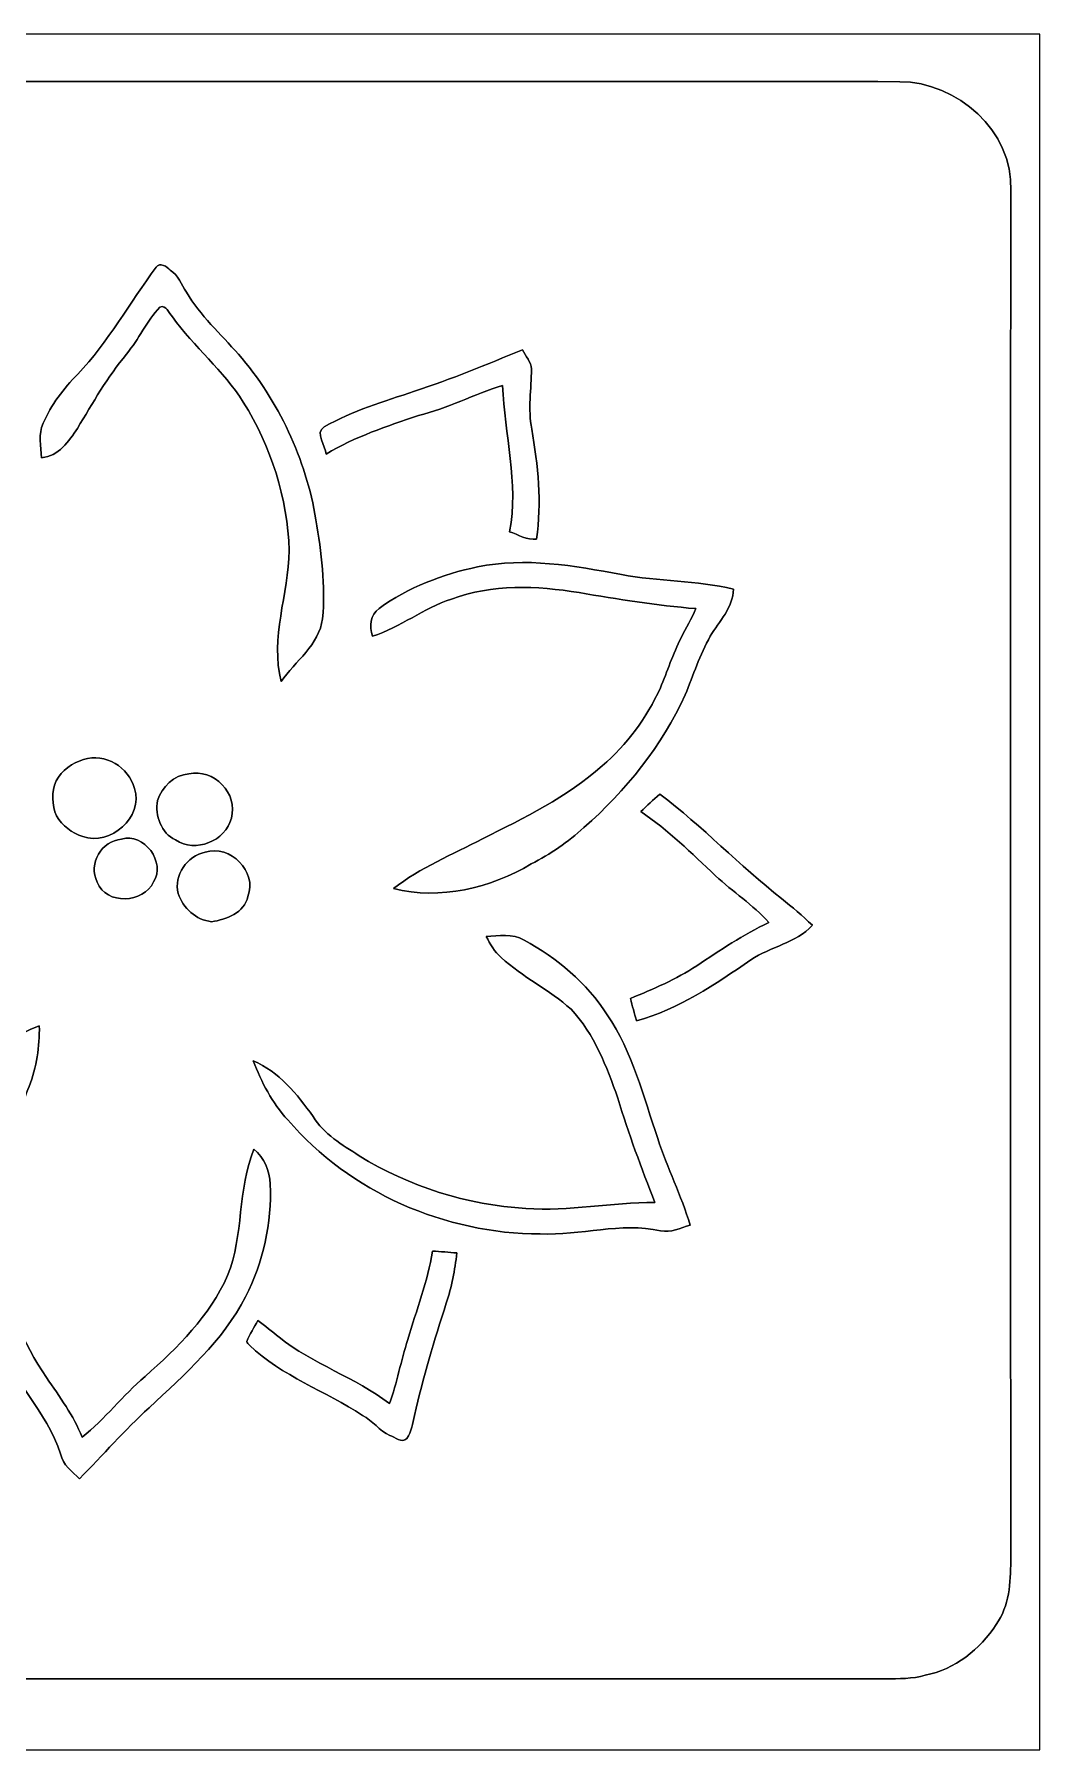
# Model space of a CAD drawing. Header units: centimetres. Extents: x -16.8 to 16.8, y -16.7 to 16.7.
# Drawn here: x -2.76 to 16.77, y -16.67 to 16.67 of the extents above; entities that cross this region are included whole.
import ezdxf

# ---------------------------------------------------------------- set-up
doc = ezdxf.new("R2010")
doc.units = ezdxf.units.CM
doc.header["$MEASUREMENT"] = 0
doc.layers.add('Layer 1', color=7, linetype='Continuous')

msp = doc.modelspace()

# ---------------------------------------------------------------- linework, layer by layer
at = {"layer": 'Layer 1', "color": 7}
for points, knots in [([(-16.77458, 16.66875), (-16.77458, 16.66875), (16.77458, 16.66875), (16.77458, 16.66875), (16.77458, 16.66875), (16.77458, 16.66875), (16.77458, -16.66875), (16.77458, -16.66875), (16.77458, -16.66875), (16.77458, -16.66875), (-16.77458, -16.66875), (-16.77458, -16.66875), (-16.77458, -16.66875), (-16.77458, -16.66875), (-16.77458, 16.66875), (-16.77458, 16.66875), (-16.77458, 16.66875), (-16.77458, 16.66875), (-16.77458, 16.66875), (-16.77458, 16.66875)], [0, 0, 0, 0, 0.16666667, 0.16666667, 0.16666667, 0.16666667, 0.33333333, 0.33333333, 0.33333333, 0.33333333, 0.5, 0.5, 0.5, 0.5, 0.66666667, 0.66666667, 0.66666667, 0.66666667, 1, 1, 1, 1]), ([(-14.14851, 15.73283), (-14.71295, 15.69579), (-15.24564, 15.40122), (-15.6277, 14.992), (-15.6277, 14.992), (-15.91416, 14.62617), (-16.15969, 14.1859), (-16.13711, 13.70612), (-16.13711, 13.70612), (-16.14382, 4.76885), (-16.1357, -4.16913), (-16.14135, -13.1064), (-16.14135, -13.1064), (-16.22213, -14.30726), (-15.08654, -15.34125), (-13.91779, -15.29327), (-13.91779, -15.29327), (-4.68665, -15.29362), (4.54484, -15.2908), (13.77632, -15.29433), (13.77632, -15.29433), (14.03491, -15.28621), (14.3002, -15.29397), (14.55208, -15.22201), (14.55208, -15.22201), (15.12464, -15.10877), (15.61747, -14.71895), (15.92897, -14.23458), (15.92897, -14.23458), (16.18509, -13.88039), (16.21155, -13.42072), (16.21226, -13.00021), (16.21226, -13.00021), (16.20802, -4.1215), (16.20943, 4.75721), (16.21155, 13.63592), (16.21155, 13.63592), (16.26552, 14.78774), (15.17015, 15.74553), (14.0589, 15.74835), (14.0589, 15.74835), (4.88668, 15.75717), (-4.28625, 15.74659), (-13.45847, 15.75364), (-13.45847, 15.75364), (-13.68884, 15.75435), (-13.91885, 15.74729), (-14.14851, 15.73283)], [0, 0, 0, 0, 0.07692308, 0.07692308, 0.07692308, 0.07692308, 0.15384615, 0.15384615, 0.15384615, 0.15384615, 0.23076923, 0.23076923, 0.23076923, 0.23076923, 0.30769231, 0.30769231, 0.30769231, 0.30769231, 0.38461538, 0.38461538, 0.38461538, 0.38461538, 0.46153846, 0.46153846, 0.46153846, 0.46153846, 0.53846154, 0.53846154, 0.53846154, 0.53846154, 0.61538462, 0.61538462, 0.61538462, 0.61538462, 0.69230769, 0.69230769, 0.69230769, 0.69230769, 0.76923077, 0.76923077, 0.76923077, 0.76923077, 0.84615385, 0.84615385, 0.84615385, 0.84615385, 1, 1, 1, 1]), ([(-0.39053, 12.14085), (-0.32456, 12.24562), (-0.17392, 12.15425), (-0.11994, 12.08652), (-0.11994, 12.08652), (0.0381, 11.98704), (0.10195, 11.80818), (0.1972, 11.65789), (0.1972, 11.65789), (0.46673, 11.20281), (0.86184, 10.84545), (1.20826, 10.45139), (1.20826, 10.45139), (1.99531, 9.54546), (2.51742, 8.41587), (2.71463, 7.23336), (2.71463, 7.23336), (2.81799, 6.59871), (2.90548, 5.95277), (2.84092, 5.30931), (2.84092, 5.30931), (2.77742, 4.79601), (2.31069, 4.49121), (2.03906, 4.08834), (2.03906, 4.08834), (1.81928, 4.93854), (2.17981, 5.78591), (2.19322, 6.63787), (2.19322, 6.63787), (2.16429, 7.65598), (1.84185, 8.65964), (1.3021, 9.52077), (1.3021, 9.52077), (0.92216, 10.13742), (0.33937, 10.58792), (-0.07232, 11.17917), (-0.07232, 11.17917), (-0.14358, 11.25149), (-0.19191, 11.41448), (-0.32103, 11.36756), (-0.32103, 11.36756), (-0.57291, 11.09098), (-0.72919, 10.74385), (-0.96591, 10.45527), (-0.96591, 10.45527), (-1.33421, 10.00866), (-1.62137, 9.50454), (-1.91982, 9.011), (-1.91982, 9.011), (-2.08703, 8.76229), (-2.28529, 8.46561), (-2.61479, 8.44056), (-2.61479, 8.44056), (-2.62784, 8.66105), (-2.68217, 8.89882), (-2.5848, 9.10872), (-2.5848, 9.10872), (-2.42993, 9.46785), (-2.18793, 9.78606), (-1.91488, 10.06404), (-1.91488, 10.06404), (-1.31904, 10.68811), (-0.90664, 11.45505), (-0.39053, 12.14085)], [0, 0, 0, 0, 0.05882353, 0.05882353, 0.05882353, 0.05882353, 0.11764706, 0.11764706, 0.11764706, 0.11764706, 0.17647059, 0.17647059, 0.17647059, 0.17647059, 0.23529412, 0.23529412, 0.23529412, 0.23529412, 0.29411765, 0.29411765, 0.29411765, 0.29411765, 0.35294118, 0.35294118, 0.35294118, 0.35294118, 0.41176471, 0.41176471, 0.41176471, 0.41176471, 0.47058824, 0.47058824, 0.47058824, 0.47058824, 0.52941176, 0.52941176, 0.52941176, 0.52941176, 0.58823529, 0.58823529, 0.58823529, 0.58823529, 0.64705882, 0.64705882, 0.64705882, 0.64705882, 0.70588235, 0.70588235, 0.70588235, 0.70588235, 0.76470588, 0.76470588, 0.76470588, 0.76470588, 0.82352941, 0.82352941, 0.82352941, 0.82352941, 0.88235294, 0.88235294, 0.88235294, 0.88235294, 1, 1, 1, 1]), ([(4.6288, 9.73314), (5.34423, 9.95821), (6.03038, 10.26301), (6.72924, 10.53359), (6.72924, 10.53359), (6.78674, 10.41259), (6.89504, 10.30464), (6.90245, 10.16494), (6.90245, 10.16494), (6.89716, 9.77582), (6.83119, 9.38424), (6.90598, 8.9976), (6.90598, 8.9976), (7.02769, 8.29451), (7.10494, 7.56708), (6.99946, 6.85906), (6.99946, 6.85906), (6.81496, 6.82766), (6.64774, 6.94902), (6.47629, 6.99946), (6.47629, 6.99946), (6.65833, 7.95126), (6.37258, 8.89388), (6.34153, 9.84391), (6.34153, 9.84391), (5.78661, 9.6774), (5.27226, 9.39482), (4.70676, 9.25901), (4.70676, 9.25901), (4.09152, 9.05475), (3.47133, 8.84484), (2.91147, 8.51147), (2.91147, 8.51147), (2.90654, 8.6681), (2.68146, 8.9221), (2.8769, 9.0424), (2.8769, 9.0424), (3.42477, 9.35461), (4.03437, 9.53311), (4.6288, 9.73314)], [0, 0, 0, 0, 0.09090909, 0.09090909, 0.09090909, 0.09090909, 0.18181818, 0.18181818, 0.18181818, 0.18181818, 0.27272727, 0.27272727, 0.27272727, 0.27272727, 0.36363636, 0.36363636, 0.36363636, 0.36363636, 0.45454545, 0.45454545, 0.45454545, 0.45454545, 0.54545455, 0.54545455, 0.54545455, 0.54545455, 0.63636364, 0.63636364, 0.63636364, 0.63636364, 0.72727273, 0.72727273, 0.72727273, 0.72727273, 0.81818182, 0.81818182, 0.81818182, 0.81818182, 1, 1, 1, 1]), ([(5.85294, 6.31649), (6.78074, 6.51192), (7.73007, 6.33977), (8.64764, 6.17185), (8.64764, 6.17185), (9.36731, 6.03215), (10.11132, 6.05543), (10.82463, 5.88645), (10.82463, 5.88645), (10.81828, 5.52132), (10.54806, 5.2645), (10.37484, 4.97029), (10.37484, 4.97029), (10.1727, 4.60904), (10.04252, 4.21499), (9.88836, 3.83258), (9.88836, 3.83258), (9.43751, 2.8381), (8.73407, 1.97168), (7.92021, 1.25095), (7.92021, 1.25095), (7.61365, 0.97049), (7.26405, 0.73978), (6.89786, 0.54469), (6.89786, 0.54469), (6.10235, 0.07444), (5.12868, -0.15769), (4.21852, 0.06491), (4.21852, 0.06491), (4.73851, 0.47837), (5.36822, 0.72319), (5.9503, 1.03611), (5.9503, 1.03611), (6.76451, 1.43686), (7.59072, 1.84221), (8.2737, 2.45075), (8.2737, 2.45075), (8.75806, 2.86244), (9.13941, 3.38914), (9.40541, 3.96487), (9.40541, 3.96487), (9.53982, 4.29013), (9.64988, 4.62633), (9.80652, 4.94171), (9.80652, 4.94171), (9.90141, 5.13045), (10.01219, 5.31142), (10.09438, 5.50651), (10.09438, 5.50651), (9.33274, 5.5693), (8.57814, 5.68819), (7.82567, 5.81766), (7.82567, 5.81766), (7.00405, 5.95454), (6.13904, 5.98487), (5.3467, 5.69207), (5.3467, 5.69207), (4.80519, 5.51991), (4.35716, 5.14244), (3.81494, 4.9724), (3.81494, 4.9724), (3.74297, 5.1622), (3.76696, 5.37739), (3.94088, 5.51215), (3.94088, 5.51215), (4.50709, 5.91891), (5.17207, 6.17784), (5.85294, 6.31649)], [0, 0, 0, 0, 0.05555556, 0.05555556, 0.05555556, 0.05555556, 0.11111111, 0.11111111, 0.11111111, 0.11111111, 0.16666667, 0.16666667, 0.16666667, 0.16666667, 0.22222222, 0.22222222, 0.22222222, 0.22222222, 0.27777778, 0.27777778, 0.27777778, 0.27777778, 0.33333333, 0.33333333, 0.33333333, 0.33333333, 0.38888889, 0.38888889, 0.38888889, 0.38888889, 0.44444444, 0.44444444, 0.44444444, 0.44444444, 0.5, 0.5, 0.5, 0.5, 0.55555556, 0.55555556, 0.55555556, 0.55555556, 0.61111111, 0.61111111, 0.61111111, 0.61111111, 0.66666667, 0.66666667, 0.66666667, 0.66666667, 0.72222222, 0.72222222, 0.72222222, 0.72222222, 0.77777778, 0.77777778, 0.77777778, 0.77777778, 0.83333333, 0.83333333, 0.83333333, 0.83333333, 0.88888889, 0.88888889, 0.88888889, 0.88888889, 1, 1, 1, 1]), ([(-1.80093, 2.57246), (-1.38007, 2.71074), (-0.92287, 2.42217), (-0.80892, 2.01401), (-0.80892, 2.01401), (-0.63112, 1.44286), (-1.27953, 0.89958), (-1.81645, 1.07633), (-1.81645, 1.07633), (-2.02494, 1.14476), (-2.21544, 1.28976), (-2.32904, 1.47814), (-2.32904, 1.47814), (-2.41229, 1.69263), (-2.43628, 1.94557), (-2.33151, 2.15724), (-2.33151, 2.15724), (-2.22356, 2.36149), (-2.02212, 2.51178), (-1.80093, 2.57246)], [0, 0, 0, 0, 0.16666667, 0.16666667, 0.16666667, 0.16666667, 0.33333333, 0.33333333, 0.33333333, 0.33333333, 0.5, 0.5, 0.5, 0.5, 0.66666667, 0.66666667, 0.66666667, 0.66666667, 1, 1, 1, 1]), ([(0.24518, 2.29482), (0.72743, 2.41088), (1.20968, 1.90712), (1.07068, 1.43545), (1.07068, 1.43545), (0.95709, 0.98496), (0.37324, 0.75636), (-0.01446, 1.01071), (-0.01446, 1.01071), (-0.2921, 1.14512), (-0.41769, 1.48378), (-0.36583, 1.77729), (-0.36583, 1.77729), (-0.27481, 2.04258), (-0.04445, 2.27401), (0.24518, 2.29482)], [0, 0, 0, 0, 0.2, 0.2, 0.2, 0.2, 0.4, 0.4, 0.4, 0.4, 0.6, 0.6, 0.6, 0.6, 1, 1, 1, 1]), ([(9.02723, 1.56139), (9.14188, 1.68169), (9.26712, 1.79141), (9.39306, 1.89971), (9.39306, 1.89971), (10.22985, 1.27952), (10.93893, 0.50976), (11.76161, -0.12771), (11.76161, -0.12771), (11.9634, -0.29598), (12.16836, -0.46249), (12.35816, -0.64558), (12.35816, -0.64558), (12.04207, -1.00013), (11.54183, -1.05692), (11.16295, -1.31939), (11.16295, -1.31939), (10.4708, -1.79105), (9.7596, -2.27965), (8.94256, -2.50366), (8.94256, -2.50366), (8.89882, -2.35938), (8.85896, -2.21403), (8.82615, -2.06728), (8.82615, -2.06728), (9.26853, -1.88595), (9.71232, -1.69863), (10.11273, -1.43334), (10.11273, -1.43334), (10.5664, -1.13348), (11.01725, -0.82621), (11.51079, -0.59443), (11.51079, -0.59443), (11.20881, -0.24518), (10.81123, 0.00176), (10.47679, 0.31679), (10.47679, 0.31679), (10.0136, 0.75389), (9.55887, 1.20579), (9.02723, 1.56139)], [0, 0, 0, 0, 0.09090909, 0.09090909, 0.09090909, 0.09090909, 0.18181818, 0.18181818, 0.18181818, 0.18181818, 0.27272727, 0.27272727, 0.27272727, 0.27272727, 0.36363636, 0.36363636, 0.36363636, 0.36363636, 0.45454545, 0.45454545, 0.45454545, 0.45454545, 0.54545455, 0.54545455, 0.54545455, 0.54545455, 0.63636364, 0.63636364, 0.63636364, 0.63636364, 0.72727273, 0.72727273, 0.72727273, 0.72727273, 0.81818182, 0.81818182, 0.81818182, 0.81818182, 1, 1, 1, 1]), ([(-1.06257, 1.02764), (-0.62724, 1.16346), (-0.19297, 0.57256), (-0.44133, 0.19438), (-0.44133, 0.19438), (-0.63676, -0.21872), (-1.35819, -0.26106), (-1.53705, 0.19156), (-1.53705, 0.19156), (-1.7145, 0.55174), (-1.45062, 0.99624), (-1.06257, 1.02764)], [0, 0, 0, 0, 0.25, 0.25, 0.25, 0.25, 0.5, 0.5, 0.5, 0.5, 1, 1, 1, 1]), ([(0.56339, 0.77153), (1.05093, 0.92957), (1.57762, 0.3937), (1.39312, -0.08784), (1.39312, -0.08784), (1.32115, -0.40287), (0.97014, -0.53446), (0.68686, -0.57785), (0.68686, -0.57785), (0.381, -0.54398), (0.12947, -0.31785), (0.04022, -0.02963), (0.04022, -0.02963), (-0.05574, 0.32597), (0.21237, 0.70485), (0.56339, 0.77153)], [0, 0, 0, 0, 0.2, 0.2, 0.2, 0.2, 0.4, 0.4, 0.4, 0.4, 0.6, 0.6, 0.6, 0.6, 1, 1, 1, 1]), ([(6.02051, -0.86431), (6.26674, -0.85019), (6.53203, -0.80151), (6.7564, -0.93416), (6.7564, -0.93416), (7.40234, -1.27494), (7.97101, -1.77271), (8.37247, -2.38584), (8.37247, -2.38584), (8.86213, -3.11115), (9.07944, -3.97228), (9.3532, -4.79249), (9.3532, -4.79249), (9.53876, -5.36222), (9.81428, -5.89915), (9.98255, -6.47488), (9.98255, -6.47488), (9.79664, -6.52956), (9.60826, -6.63081), (9.4107, -6.58213), (9.4107, -6.58213), (8.63459, -6.41738), (7.85283, -6.67491), (7.07284, -6.64633), (7.07284, -6.64633), (5.22287, -6.64281), (3.37467, -5.84235), (2.16782, -4.42877), (2.16782, -4.42877), (1.85843, -4.10139), (1.65911, -3.69288), (1.49437, -3.27872), (1.49437, -3.27872), (1.99778, -3.49285), (2.3495, -3.92959), (2.65748, -4.36316), (2.65748, -4.36316), (2.86773, -4.70782), (3.22333, -4.91384), (3.55424, -5.1248), (3.55424, -5.1248), (4.52543, -5.72946), (5.65079, -6.07977), (6.79168, -6.14998), (6.79168, -6.14998), (7.63129, -6.20995), (8.45961, -6.02721), (9.29852, -6.03568), (9.29852, -6.03568), (9.04134, -5.3661), (8.78276, -4.69653), (8.58132, -4.0072), (8.58132, -4.0072), (8.35942, -3.39513), (8.12482, -2.76049), (7.67045, -2.27824), (7.67045, -2.27824), (7.24852, -1.90183), (6.731, -1.65171), (6.30943, -1.27459), (6.30943, -1.27459), (6.18314, -1.16205), (6.102, -1.01), (6.02051, -0.86431)], [0, 0, 0, 0, 0.05882353, 0.05882353, 0.05882353, 0.05882353, 0.11764706, 0.11764706, 0.11764706, 0.11764706, 0.17647059, 0.17647059, 0.17647059, 0.17647059, 0.23529412, 0.23529412, 0.23529412, 0.23529412, 0.29411765, 0.29411765, 0.29411765, 0.29411765, 0.35294118, 0.35294118, 0.35294118, 0.35294118, 0.41176471, 0.41176471, 0.41176471, 0.41176471, 0.47058824, 0.47058824, 0.47058824, 0.47058824, 0.52941176, 0.52941176, 0.52941176, 0.52941176, 0.58823529, 0.58823529, 0.58823529, 0.58823529, 0.64705882, 0.64705882, 0.64705882, 0.64705882, 0.70588235, 0.70588235, 0.70588235, 0.70588235, 0.76470588, 0.76470588, 0.76470588, 0.76470588, 0.82352941, 0.82352941, 0.82352941, 0.82352941, 0.88235294, 0.88235294, 0.88235294, 0.88235294, 1, 1, 1, 1]), ([(-3.683, -3.51331), (-3.53095, -3.04729), (-3.10092, -2.76084), (-2.65994, -2.60315), (-2.65994, -2.60315), (-2.6543, -3.00179), (-2.7111, -3.40536), (-2.85644, -3.7786), (-2.85644, -3.7786), (-2.98909, -4.10386), (-3.12455, -4.42842), (-3.25473, -4.75509), (-3.25473, -4.75509), (-3.79413, -6.31719), (-3.44311, -8.0899), (-2.52095, -9.43575), (-2.52095, -9.43575), (-2.2666, -9.80722), (-1.9939, -10.17446), (-1.82951, -10.59744), (-1.82951, -10.59744), (-1.38606, -10.24114), (-1.03646, -9.78464), (-0.60501, -9.41423), (-0.60501, -9.41423), (0.0314, -8.85578), (0.64699, -8.23771), (0.99871, -7.45419), (0.99871, -7.45419), (1.31586, -6.66785), (1.18533, -5.78132), (1.50918, -4.99745), (1.50918, -4.99745), (1.71309, -5.16326), (1.80799, -5.41972), (1.82562, -5.67655), (1.82562, -5.67655), (1.86126, -6.43184), (1.68734, -7.1942), (1.34585, -7.8673), (1.34585, -7.8673), (0.90876, -8.72878), (0.16404, -9.36907), (-0.52493, -10.02312), (-0.52493, -10.02312), (-1.00048, -10.45951), (-1.42804, -10.94281), (-1.87854, -11.40389), (-1.87854, -11.40389), (-2.02494, -11.26455), (-2.20274, -11.13367), (-2.24578, -10.922), (-2.24578, -10.922), (-2.52413, -10.09156), (-3.19017, -9.46997), (-3.5119, -8.66105), (-3.5119, -8.66105), (-3.82235, -7.96043), (-3.97334, -7.19843), (-4.02837, -6.43714), (-4.02837, -6.43714), (-4.06859, -6.02509), (-3.9691, -5.62116), (-3.9243, -5.21476), (-3.9243, -5.21476), (-3.8541, -4.64785), (-3.86891, -4.05977), (-3.683, -3.51331)], [0, 0, 0, 0, 0.05555556, 0.05555556, 0.05555556, 0.05555556, 0.11111111, 0.11111111, 0.11111111, 0.11111111, 0.16666667, 0.16666667, 0.16666667, 0.16666667, 0.22222222, 0.22222222, 0.22222222, 0.22222222, 0.27777778, 0.27777778, 0.27777778, 0.27777778, 0.33333333, 0.33333333, 0.33333333, 0.33333333, 0.38888889, 0.38888889, 0.38888889, 0.38888889, 0.44444444, 0.44444444, 0.44444444, 0.44444444, 0.5, 0.5, 0.5, 0.5, 0.55555556, 0.55555556, 0.55555556, 0.55555556, 0.61111111, 0.61111111, 0.61111111, 0.61111111, 0.66666667, 0.66666667, 0.66666667, 0.66666667, 0.72222222, 0.72222222, 0.72222222, 0.72222222, 0.77777778, 0.77777778, 0.77777778, 0.77777778, 0.83333333, 0.83333333, 0.83333333, 0.83333333, 0.88888889, 0.88888889, 0.88888889, 0.88888889, 1, 1, 1, 1]), ([(4.97911, -6.97794), (5.13644, -6.98818), (5.29414, -7.00052), (5.45183, -7.01499), (5.45183, -7.01499), (5.41091, -7.34554), (5.35234, -7.6768), (5.24545, -7.99324), (5.24545, -7.99324), (5.01544, -8.7122), (4.79072, -9.43398), (4.63197, -10.1727), (4.63197, -10.1727), (4.58823, -10.32298), (4.57271, -10.48914), (4.47992, -10.61932), (4.47992, -10.61932), (4.38856, -10.73044), (4.24109, -10.58439), (4.14831, -10.5604), (4.14831, -10.5604), (3.94582, -10.46797), (3.81388, -10.27853), (3.62056, -10.17164), (3.62056, -10.17164), (2.89701, -9.70209), (2.05528, -9.41035), (1.42099, -8.8078), (1.42099, -8.8078), (1.40053, -8.78558), (1.38324, -8.76159), (1.36948, -8.73548), (1.36948, -8.73548), (1.42557, -8.59155), (1.51412, -8.46349), (1.58574, -8.32767), (1.58574, -8.32767), (1.72791, -8.43033), (1.86373, -8.54181), (1.9999, -8.65258), (1.9999, -8.65258), (2.65677, -9.17646), (3.47698, -9.43187), (4.14232, -9.94339), (4.14232, -9.94339), (4.29154, -9.53629), (4.36598, -9.10802), (4.49827, -8.69597), (4.49827, -8.69597), (4.66478, -8.12518), (4.88738, -7.56849), (4.97911, -6.97794)], [0, 0, 0, 0, 0.07142857, 0.07142857, 0.07142857, 0.07142857, 0.14285714, 0.14285714, 0.14285714, 0.14285714, 0.21428571, 0.21428571, 0.21428571, 0.21428571, 0.28571429, 0.28571429, 0.28571429, 0.28571429, 0.35714286, 0.35714286, 0.35714286, 0.35714286, 0.42857143, 0.42857143, 0.42857143, 0.42857143, 0.5, 0.5, 0.5, 0.5, 0.57142857, 0.57142857, 0.57142857, 0.57142857, 0.64285714, 0.64285714, 0.64285714, 0.64285714, 0.71428571, 0.71428571, 0.71428571, 0.71428571, 0.78571429, 0.78571429, 0.78571429, 0.78571429, 0.85714286, 0.85714286, 0.85714286, 0.85714286, 1, 1, 1, 1])]:
    msp.add_open_spline(points, degree=3, knots=knots, dxfattribs=at)
at = {"layer": 'Layer 1', "color": 251}
for points, knots in [([(-14.14851, 15.73283), (-13.91885, 15.74729), (-13.68884, 15.75435), (-13.45847, 15.75364), (-13.45847, 15.75364), (-4.28625, 15.74659), (4.88668, 15.75717), (14.0589, 15.74835), (14.0589, 15.74835), (15.17015, 15.74553), (16.26552, 14.78774), (16.21155, 13.63592), (16.21155, 13.63592), (16.20943, 4.75721), (16.20802, -4.1215), (16.21226, -13.00021), (16.21226, -13.00021), (16.21155, -13.42072), (16.18509, -13.88039), (15.92897, -14.23458), (15.92897, -14.23458), (15.61747, -14.71895), (15.12464, -15.10877), (14.55208, -15.22201), (14.55208, -15.22201), (14.3002, -15.29397), (14.03491, -15.28621), (13.77632, -15.29433), (13.77632, -15.29433), (4.54484, -15.2908), (-4.68665, -15.29362), (-13.91779, -15.29327), (-13.91779, -15.29327), (-15.08654, -15.34125), (-16.22213, -14.30726), (-16.14135, -13.1064), (-16.14135, -13.1064), (-16.1357, -4.16913), (-16.14382, 4.76885), (-16.13711, 13.70612), (-16.13711, 13.70612), (-16.15969, 14.1859), (-15.91416, 14.62617), (-15.6277, 14.992), (-15.6277, 14.992), (-15.24564, 15.40122), (-14.71295, 15.69579), (-14.14851, 15.73283), (-14.14851, 15.73283), (-14.14851, 15.73283), (-14.14851, 15.73283), (-14.14851, 15.73283)], [0, 0, 0, 0, 0.07142857, 0.07142857, 0.07142857, 0.07142857, 0.14285714, 0.14285714, 0.14285714, 0.14285714, 0.21428571, 0.21428571, 0.21428571, 0.21428571, 0.28571429, 0.28571429, 0.28571429, 0.28571429, 0.35714286, 0.35714286, 0.35714286, 0.35714286, 0.42857143, 0.42857143, 0.42857143, 0.42857143, 0.5, 0.5, 0.5, 0.5, 0.57142857, 0.57142857, 0.57142857, 0.57142857, 0.64285714, 0.64285714, 0.64285714, 0.64285714, 0.71428571, 0.71428571, 0.71428571, 0.71428571, 0.78571429, 0.78571429, 0.78571429, 0.78571429, 0.85714286, 0.85714286, 0.85714286, 0.85714286, 1, 1, 1, 1]), ([(-0.39053, 12.14085), (-0.90664, 11.45505), (-1.31904, 10.68811), (-1.91488, 10.06404), (-1.91488, 10.06404), (-2.18793, 9.78606), (-2.42993, 9.46785), (-2.5848, 9.10872), (-2.5848, 9.10872), (-2.68217, 8.89882), (-2.62784, 8.66105), (-2.61479, 8.44056), (-2.61479, 8.44056), (-2.28529, 8.46561), (-2.08703, 8.76229), (-1.91982, 9.011), (-1.91982, 9.011), (-1.62137, 9.50454), (-1.33421, 10.00866), (-0.96591, 10.45527), (-0.96591, 10.45527), (-0.72919, 10.74385), (-0.57291, 11.09098), (-0.32103, 11.36756), (-0.32103, 11.36756), (-0.19191, 11.41448), (-0.14358, 11.25149), (-0.07232, 11.17917), (-0.07232, 11.17917), (0.33937, 10.58792), (0.92216, 10.13742), (1.3021, 9.52077), (1.3021, 9.52077), (1.84185, 8.65964), (2.16429, 7.65598), (2.19322, 6.63787), (2.19322, 6.63787), (2.17981, 5.78591), (1.81928, 4.93854), (2.03906, 4.08834), (2.03906, 4.08834), (2.31069, 4.49121), (2.77742, 4.79601), (2.84092, 5.30931), (2.84092, 5.30931), (2.90548, 5.95277), (2.81799, 6.59871), (2.71463, 7.23336), (2.71463, 7.23336), (2.51742, 8.41587), (1.99531, 9.54546), (1.20826, 10.45139), (1.20826, 10.45139), (0.86184, 10.84545), (0.46673, 11.20281), (0.1972, 11.65789), (0.1972, 11.65789), (0.10195, 11.80818), (0.0381, 11.98704), (-0.11994, 12.08652), (-0.11994, 12.08652), (-0.17392, 12.15425), (-0.32456, 12.24562), (-0.39053, 12.14085), (-0.39053, 12.14085), (-0.39053, 12.14085), (-0.39053, 12.14085), (-0.39053, 12.14085)], [0, 0, 0, 0, 0.05555556, 0.05555556, 0.05555556, 0.05555556, 0.11111111, 0.11111111, 0.11111111, 0.11111111, 0.16666667, 0.16666667, 0.16666667, 0.16666667, 0.22222222, 0.22222222, 0.22222222, 0.22222222, 0.27777778, 0.27777778, 0.27777778, 0.27777778, 0.33333333, 0.33333333, 0.33333333, 0.33333333, 0.38888889, 0.38888889, 0.38888889, 0.38888889, 0.44444444, 0.44444444, 0.44444444, 0.44444444, 0.5, 0.5, 0.5, 0.5, 0.55555556, 0.55555556, 0.55555556, 0.55555556, 0.61111111, 0.61111111, 0.61111111, 0.61111111, 0.66666667, 0.66666667, 0.66666667, 0.66666667, 0.72222222, 0.72222222, 0.72222222, 0.72222222, 0.77777778, 0.77777778, 0.77777778, 0.77777778, 0.83333333, 0.83333333, 0.83333333, 0.83333333, 0.88888889, 0.88888889, 0.88888889, 0.88888889, 1, 1, 1, 1]), ([(4.6288, 9.73314), (4.03437, 9.53311), (3.42477, 9.35461), (2.8769, 9.0424), (2.8769, 9.0424), (2.68146, 8.9221), (2.90654, 8.6681), (2.91147, 8.51147), (2.91147, 8.51147), (3.47133, 8.84484), (4.09152, 9.05475), (4.70676, 9.25901), (4.70676, 9.25901), (5.27226, 9.39482), (5.78661, 9.6774), (6.34153, 9.84391), (6.34153, 9.84391), (6.37258, 8.89388), (6.65833, 7.95126), (6.47629, 6.99946), (6.47629, 6.99946), (6.64774, 6.94902), (6.81496, 6.82766), (6.99946, 6.85906), (6.99946, 6.85906), (7.10494, 7.56708), (7.02769, 8.29451), (6.90598, 8.9976), (6.90598, 8.9976), (6.83119, 9.38424), (6.89716, 9.77582), (6.90245, 10.16494), (6.90245, 10.16494), (6.89504, 10.30464), (6.78674, 10.41259), (6.72924, 10.53359), (6.72924, 10.53359), (6.03038, 10.26301), (5.34423, 9.95821), (4.6288, 9.73314), (4.6288, 9.73314), (4.6288, 9.73314), (4.6288, 9.73314), (4.6288, 9.73314)], [0, 0, 0, 0, 0.08333333, 0.08333333, 0.08333333, 0.08333333, 0.16666667, 0.16666667, 0.16666667, 0.16666667, 0.25, 0.25, 0.25, 0.25, 0.33333333, 0.33333333, 0.33333333, 0.33333333, 0.41666667, 0.41666667, 0.41666667, 0.41666667, 0.5, 0.5, 0.5, 0.5, 0.58333333, 0.58333333, 0.58333333, 0.58333333, 0.66666667, 0.66666667, 0.66666667, 0.66666667, 0.75, 0.75, 0.75, 0.75, 0.83333333, 0.83333333, 0.83333333, 0.83333333, 1, 1, 1, 1]), ([(5.85294, 6.31649), (5.17207, 6.17784), (4.50709, 5.91891), (3.94088, 5.51215), (3.94088, 5.51215), (3.76696, 5.37739), (3.74297, 5.1622), (3.81494, 4.9724), (3.81494, 4.9724), (4.35716, 5.14244), (4.80519, 5.51991), (5.3467, 5.69207), (5.3467, 5.69207), (6.13904, 5.98487), (7.00405, 5.95454), (7.82567, 5.81766), (7.82567, 5.81766), (8.57814, 5.68819), (9.33274, 5.5693), (10.09438, 5.50651), (10.09438, 5.50651), (10.01219, 5.31142), (9.90141, 5.13045), (9.80652, 4.94171), (9.80652, 4.94171), (9.64988, 4.62633), (9.53982, 4.29013), (9.40541, 3.96487), (9.40541, 3.96487), (9.13941, 3.38914), (8.75806, 2.86244), (8.2737, 2.45075), (8.2737, 2.45075), (7.59072, 1.84221), (6.76451, 1.43686), (5.9503, 1.03611), (5.9503, 1.03611), (5.36822, 0.72319), (4.73851, 0.47837), (4.21852, 0.06491), (4.21852, 0.06491), (5.12868, -0.15769), (6.10235, 0.07444), (6.89786, 0.54469), (6.89786, 0.54469), (7.26405, 0.73978), (7.61365, 0.97049), (7.92021, 1.25095), (7.92021, 1.25095), (8.73407, 1.97168), (9.43751, 2.8381), (9.88836, 3.83258), (9.88836, 3.83258), (10.04252, 4.21499), (10.1727, 4.60904), (10.37484, 4.97029), (10.37484, 4.97029), (10.54806, 5.2645), (10.81828, 5.52132), (10.82463, 5.88645), (10.82463, 5.88645), (10.11132, 6.05543), (9.36731, 6.03215), (8.64764, 6.17185), (8.64764, 6.17185), (7.73007, 6.33977), (6.78074, 6.51192), (5.85294, 6.31649), (5.85294, 6.31649), (5.85294, 6.31649), (5.85294, 6.31649), (5.85294, 6.31649)], [0, 0, 0, 0, 0.05263158, 0.05263158, 0.05263158, 0.05263158, 0.10526316, 0.10526316, 0.10526316, 0.10526316, 0.15789474, 0.15789474, 0.15789474, 0.15789474, 0.21052632, 0.21052632, 0.21052632, 0.21052632, 0.26315789, 0.26315789, 0.26315789, 0.26315789, 0.31578947, 0.31578947, 0.31578947, 0.31578947, 0.36842105, 0.36842105, 0.36842105, 0.36842105, 0.42105263, 0.42105263, 0.42105263, 0.42105263, 0.47368421, 0.47368421, 0.47368421, 0.47368421, 0.52631579, 0.52631579, 0.52631579, 0.52631579, 0.57894737, 0.57894737, 0.57894737, 0.57894737, 0.63157895, 0.63157895, 0.63157895, 0.63157895, 0.68421053, 0.68421053, 0.68421053, 0.68421053, 0.73684211, 0.73684211, 0.73684211, 0.73684211, 0.78947368, 0.78947368, 0.78947368, 0.78947368, 0.84210526, 0.84210526, 0.84210526, 0.84210526, 0.89473684, 0.89473684, 0.89473684, 0.89473684, 1, 1, 1, 1]), ([(-1.80093, 2.57246), (-2.02212, 2.51178), (-2.22356, 2.36149), (-2.33151, 2.15724), (-2.33151, 2.15724), (-2.43628, 1.94557), (-2.41229, 1.69263), (-2.32904, 1.47814), (-2.32904, 1.47814), (-2.21544, 1.28976), (-2.02494, 1.14476), (-1.81645, 1.07633), (-1.81645, 1.07633), (-1.27953, 0.89958), (-0.63112, 1.44286), (-0.80892, 2.01401), (-0.80892, 2.01401), (-0.92287, 2.42217), (-1.38007, 2.71074), (-1.80093, 2.57246), (-1.80093, 2.57246), (-1.80093, 2.57246), (-1.80093, 2.57246), (-1.80093, 2.57246)], [0, 0, 0, 0, 0.14285714, 0.14285714, 0.14285714, 0.14285714, 0.28571429, 0.28571429, 0.28571429, 0.28571429, 0.42857143, 0.42857143, 0.42857143, 0.42857143, 0.57142857, 0.57142857, 0.57142857, 0.57142857, 0.71428571, 0.71428571, 0.71428571, 0.71428571, 1, 1, 1, 1]), ([(0.24518, 2.29482), (-0.04445, 2.27401), (-0.27481, 2.04258), (-0.36583, 1.77729), (-0.36583, 1.77729), (-0.41769, 1.48378), (-0.2921, 1.14512), (-0.01446, 1.01071), (-0.01446, 1.01071), (0.37324, 0.75636), (0.95709, 0.98496), (1.07068, 1.43545), (1.07068, 1.43545), (1.20968, 1.90712), (0.72743, 2.41088), (0.24518, 2.29482), (0.24518, 2.29482), (0.24518, 2.29482), (0.24518, 2.29482), (0.24518, 2.29482)], [0, 0, 0, 0, 0.16666667, 0.16666667, 0.16666667, 0.16666667, 0.33333333, 0.33333333, 0.33333333, 0.33333333, 0.5, 0.5, 0.5, 0.5, 0.66666667, 0.66666667, 0.66666667, 0.66666667, 1, 1, 1, 1]), ([(9.02723, 1.56139), (9.55887, 1.20579), (10.0136, 0.75389), (10.47679, 0.31679), (10.47679, 0.31679), (10.81123, 0.00176), (11.20881, -0.24518), (11.51079, -0.59443), (11.51079, -0.59443), (11.01725, -0.82621), (10.5664, -1.13348), (10.11273, -1.43334), (10.11273, -1.43334), (9.71232, -1.69863), (9.26853, -1.88595), (8.82615, -2.06728), (8.82615, -2.06728), (8.85896, -2.21403), (8.89882, -2.35938), (8.94256, -2.50366), (8.94256, -2.50366), (9.7596, -2.27965), (10.4708, -1.79105), (11.16295, -1.31939), (11.16295, -1.31939), (11.54183, -1.05692), (12.04207, -1.00013), (12.35816, -0.64558), (12.35816, -0.64558), (12.16836, -0.46249), (11.9634, -0.29598), (11.76161, -0.12771), (11.76161, -0.12771), (10.93893, 0.50976), (10.22985, 1.27952), (9.39306, 1.89971), (9.39306, 1.89971), (9.26712, 1.79141), (9.14188, 1.68169), (9.02723, 1.56139), (9.02723, 1.56139), (9.02723, 1.56139), (9.02723, 1.56139), (9.02723, 1.56139)], [0, 0, 0, 0, 0.08333333, 0.08333333, 0.08333333, 0.08333333, 0.16666667, 0.16666667, 0.16666667, 0.16666667, 0.25, 0.25, 0.25, 0.25, 0.33333333, 0.33333333, 0.33333333, 0.33333333, 0.41666667, 0.41666667, 0.41666667, 0.41666667, 0.5, 0.5, 0.5, 0.5, 0.58333333, 0.58333333, 0.58333333, 0.58333333, 0.66666667, 0.66666667, 0.66666667, 0.66666667, 0.75, 0.75, 0.75, 0.75, 0.83333333, 0.83333333, 0.83333333, 0.83333333, 1, 1, 1, 1]), ([(-1.06257, 1.02764), (-1.45062, 0.99624), (-1.7145, 0.55174), (-1.53705, 0.19156), (-1.53705, 0.19156), (-1.35819, -0.26106), (-0.63676, -0.21872), (-0.44133, 0.19438), (-0.44133, 0.19438), (-0.19297, 0.57256), (-0.62724, 1.16346), (-1.06257, 1.02764), (-1.06257, 1.02764), (-1.06257, 1.02764), (-1.06257, 1.02764), (-1.06257, 1.02764)], [0, 0, 0, 0, 0.2, 0.2, 0.2, 0.2, 0.4, 0.4, 0.4, 0.4, 0.6, 0.6, 0.6, 0.6, 1, 1, 1, 1]), ([(0.56339, 0.77153), (0.21237, 0.70485), (-0.05574, 0.32597), (0.04022, -0.02963), (0.04022, -0.02963), (0.12947, -0.31785), (0.381, -0.54398), (0.68686, -0.57785), (0.68686, -0.57785), (0.97014, -0.53446), (1.32115, -0.40287), (1.39312, -0.08784), (1.39312, -0.08784), (1.57762, 0.3937), (1.05093, 0.92957), (0.56339, 0.77153), (0.56339, 0.77153), (0.56339, 0.77153), (0.56339, 0.77153), (0.56339, 0.77153)], [0, 0, 0, 0, 0.16666667, 0.16666667, 0.16666667, 0.16666667, 0.33333333, 0.33333333, 0.33333333, 0.33333333, 0.5, 0.5, 0.5, 0.5, 0.66666667, 0.66666667, 0.66666667, 0.66666667, 1, 1, 1, 1]), ([(6.02051, -0.86431), (6.102, -1.01), (6.18314, -1.16205), (6.30943, -1.27459), (6.30943, -1.27459), (6.731, -1.65171), (7.24852, -1.90183), (7.67045, -2.27824), (7.67045, -2.27824), (8.12482, -2.76049), (8.35942, -3.39513), (8.58132, -4.0072), (8.58132, -4.0072), (8.78276, -4.69653), (9.04134, -5.3661), (9.29852, -6.03568), (9.29852, -6.03568), (8.45961, -6.02721), (7.63129, -6.20995), (6.79168, -6.14998), (6.79168, -6.14998), (5.65079, -6.07977), (4.52543, -5.72946), (3.55424, -5.1248), (3.55424, -5.1248), (3.22333, -4.91384), (2.86773, -4.70782), (2.65748, -4.36316), (2.65748, -4.36316), (2.3495, -3.92959), (1.99778, -3.49285), (1.49437, -3.27872), (1.49437, -3.27872), (1.65911, -3.69288), (1.85843, -4.10139), (2.16782, -4.42877), (2.16782, -4.42877), (3.37467, -5.84235), (5.22287, -6.64281), (7.07284, -6.64633), (7.07284, -6.64633), (7.85283, -6.67491), (8.63459, -6.41738), (9.4107, -6.58213), (9.4107, -6.58213), (9.60826, -6.63081), (9.79664, -6.52956), (9.98255, -6.47488), (9.98255, -6.47488), (9.81428, -5.89915), (9.53876, -5.36222), (9.3532, -4.79249), (9.3532, -4.79249), (9.07944, -3.97228), (8.86213, -3.11115), (8.37247, -2.38584), (8.37247, -2.38584), (7.97101, -1.77271), (7.40234, -1.27494), (6.7564, -0.93416), (6.7564, -0.93416), (6.53203, -0.80151), (6.26674, -0.85019), (6.02051, -0.86431), (6.02051, -0.86431), (6.02051, -0.86431), (6.02051, -0.86431), (6.02051, -0.86431)], [0, 0, 0, 0, 0.05555556, 0.05555556, 0.05555556, 0.05555556, 0.11111111, 0.11111111, 0.11111111, 0.11111111, 0.16666667, 0.16666667, 0.16666667, 0.16666667, 0.22222222, 0.22222222, 0.22222222, 0.22222222, 0.27777778, 0.27777778, 0.27777778, 0.27777778, 0.33333333, 0.33333333, 0.33333333, 0.33333333, 0.38888889, 0.38888889, 0.38888889, 0.38888889, 0.44444444, 0.44444444, 0.44444444, 0.44444444, 0.5, 0.5, 0.5, 0.5, 0.55555556, 0.55555556, 0.55555556, 0.55555556, 0.61111111, 0.61111111, 0.61111111, 0.61111111, 0.66666667, 0.66666667, 0.66666667, 0.66666667, 0.72222222, 0.72222222, 0.72222222, 0.72222222, 0.77777778, 0.77777778, 0.77777778, 0.77777778, 0.83333333, 0.83333333, 0.83333333, 0.83333333, 0.88888889, 0.88888889, 0.88888889, 0.88888889, 1, 1, 1, 1]), ([(-3.683, -3.51331), (-3.86891, -4.05977), (-3.8541, -4.64785), (-3.9243, -5.21476), (-3.9243, -5.21476), (-3.9691, -5.62116), (-4.06859, -6.02509), (-4.02837, -6.43714), (-4.02837, -6.43714), (-3.97334, -7.19843), (-3.82235, -7.96043), (-3.5119, -8.66105), (-3.5119, -8.66105), (-3.19017, -9.46997), (-2.52413, -10.09156), (-2.24578, -10.922), (-2.24578, -10.922), (-2.20274, -11.13367), (-2.02494, -11.26455), (-1.87854, -11.40389), (-1.87854, -11.40389), (-1.42804, -10.94281), (-1.00048, -10.45951), (-0.52493, -10.02312), (-0.52493, -10.02312), (0.16404, -9.36907), (0.90876, -8.72878), (1.34585, -7.8673), (1.34585, -7.8673), (1.68734, -7.1942), (1.86126, -6.43184), (1.82562, -5.67655), (1.82562, -5.67655), (1.80799, -5.41972), (1.71309, -5.16326), (1.50918, -4.99745), (1.50918, -4.99745), (1.18533, -5.78132), (1.31586, -6.66785), (0.99871, -7.45419), (0.99871, -7.45419), (0.64699, -8.23771), (0.0314, -8.85578), (-0.60501, -9.41423), (-0.60501, -9.41423), (-1.03646, -9.78464), (-1.38606, -10.24114), (-1.82951, -10.59744), (-1.82951, -10.59744), (-1.9939, -10.17446), (-2.2666, -9.80722), (-2.52095, -9.43575), (-2.52095, -9.43575), (-3.44311, -8.0899), (-3.79413, -6.31719), (-3.25473, -4.75509), (-3.25473, -4.75509), (-3.12455, -4.42842), (-2.98909, -4.10386), (-2.85644, -3.7786), (-2.85644, -3.7786), (-2.7111, -3.40536), (-2.6543, -3.00179), (-2.65994, -2.60315), (-2.65994, -2.60315), (-3.10092, -2.76084), (-3.53095, -3.04729), (-3.683, -3.51331), (-3.683, -3.51331), (-3.683, -3.51331), (-3.683, -3.51331), (-3.683, -3.51331)], [0, 0, 0, 0, 0.05263158, 0.05263158, 0.05263158, 0.05263158, 0.10526316, 0.10526316, 0.10526316, 0.10526316, 0.15789474, 0.15789474, 0.15789474, 0.15789474, 0.21052632, 0.21052632, 0.21052632, 0.21052632, 0.26315789, 0.26315789, 0.26315789, 0.26315789, 0.31578947, 0.31578947, 0.31578947, 0.31578947, 0.36842105, 0.36842105, 0.36842105, 0.36842105, 0.42105263, 0.42105263, 0.42105263, 0.42105263, 0.47368421, 0.47368421, 0.47368421, 0.47368421, 0.52631579, 0.52631579, 0.52631579, 0.52631579, 0.57894737, 0.57894737, 0.57894737, 0.57894737, 0.63157895, 0.63157895, 0.63157895, 0.63157895, 0.68421053, 0.68421053, 0.68421053, 0.68421053, 0.73684211, 0.73684211, 0.73684211, 0.73684211, 0.78947368, 0.78947368, 0.78947368, 0.78947368, 0.84210526, 0.84210526, 0.84210526, 0.84210526, 0.89473684, 0.89473684, 0.89473684, 0.89473684, 1, 1, 1, 1]), ([(4.97911, -6.97794), (4.88738, -7.56849), (4.66478, -8.12518), (4.49827, -8.69597), (4.49827, -8.69597), (4.36598, -9.10802), (4.29154, -9.53629), (4.14232, -9.94339), (4.14232, -9.94339), (3.47698, -9.43187), (2.65677, -9.17646), (1.9999, -8.65258), (1.9999, -8.65258), (1.86373, -8.54181), (1.72791, -8.43033), (1.58574, -8.32767), (1.58574, -8.32767), (1.51412, -8.46349), (1.42557, -8.59155), (1.36948, -8.73548), (1.36948, -8.73548), (1.38324, -8.76159), (1.40053, -8.78558), (1.42099, -8.8078), (1.42099, -8.8078), (2.05528, -9.41035), (2.89701, -9.70209), (3.62056, -10.17164), (3.62056, -10.17164), (3.81388, -10.27853), (3.94582, -10.46797), (4.14831, -10.5604), (4.14831, -10.5604), (4.24109, -10.58439), (4.38856, -10.73044), (4.47992, -10.61932), (4.47992, -10.61932), (4.57271, -10.48914), (4.58823, -10.32298), (4.63197, -10.1727), (4.63197, -10.1727), (4.79072, -9.43398), (5.01544, -8.7122), (5.24545, -7.99324), (5.24545, -7.99324), (5.35234, -7.6768), (5.41091, -7.34554), (5.45183, -7.01499), (5.45183, -7.01499), (5.29414, -7.00052), (5.13644, -6.98818), (4.97911, -6.97794)], [0, 0, 0, 0, 0.07142857, 0.07142857, 0.07142857, 0.07142857, 0.14285714, 0.14285714, 0.14285714, 0.14285714, 0.21428571, 0.21428571, 0.21428571, 0.21428571, 0.28571429, 0.28571429, 0.28571429, 0.28571429, 0.35714286, 0.35714286, 0.35714286, 0.35714286, 0.42857143, 0.42857143, 0.42857143, 0.42857143, 0.5, 0.5, 0.5, 0.5, 0.57142857, 0.57142857, 0.57142857, 0.57142857, 0.64285714, 0.64285714, 0.64285714, 0.64285714, 0.71428571, 0.71428571, 0.71428571, 0.71428571, 0.78571429, 0.78571429, 0.78571429, 0.78571429, 0.85714286, 0.85714286, 0.85714286, 0.85714286, 1, 1, 1, 1])]:
    msp.add_open_spline(points, degree=3, knots=knots, dxfattribs=at)

doc.saveas('drawing.dxf')
